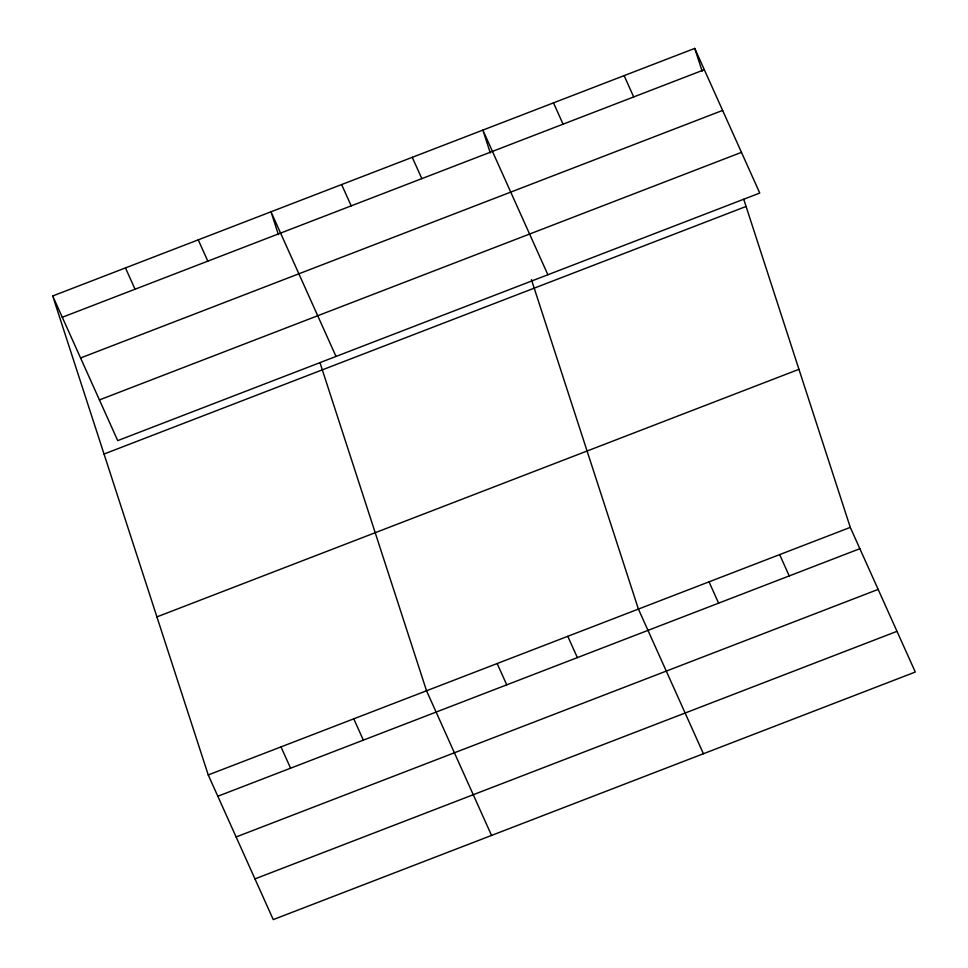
<?xml version="1.0" encoding="UTF-8"?>
<svg xmlns="http://www.w3.org/2000/svg" width="968" height="968" viewBox="0 0 968 968"><rect width="100%" height="100%" fill="white"/><g stroke="black" fill="none" stroke-linecap="round" stroke-linejoin="round"><path stroke-width="1.45" d="M52.708 295.966L694.746 48.4L759.759 193.055L117.721 440.621L52.708 295.966L208.241 774.945L273.254 919.6L915.292 672.034L850.279 527.379L743.763 199.347M62.279 317.274L704.329 69.708M80.574 357.978L722.624 110.412M99.426 399.917L741.464 152.351M104.036 454.028L746.074 206.462M156.913 616.882L798.963 369.316M208.241 774.945L850.279 527.379M217.812 796.253L859.862 548.687M236.107 836.957L878.158 589.403M254.959 878.896L896.997 631.33M624.13 75.637L633.701 96.945M779.663 554.616L789.235 575.924M553.502 102.862L563.073 124.17M709.036 581.841L718.607 603.161M547.888 274.755L482.875 130.099L490.268 152.883M703.421 753.733L638.408 609.078L531.432 279.619M412.247 157.324L421.83 178.632M567.78 636.303L577.364 657.623M341.619 184.561L351.202 205.869M497.165 663.54L506.736 684.848M336.017 356.454L271.004 211.786L278.397 234.571M491.55 835.432L426.537 690.777L320.009 362.734M198.234 239.846L207.817 261.154M353.768 718.825L363.351 740.145M125.465 267.906L135.048 289.214M280.998 746.885L290.582 768.193M694.746 48.4L702.151 71.184"/></g></svg>
